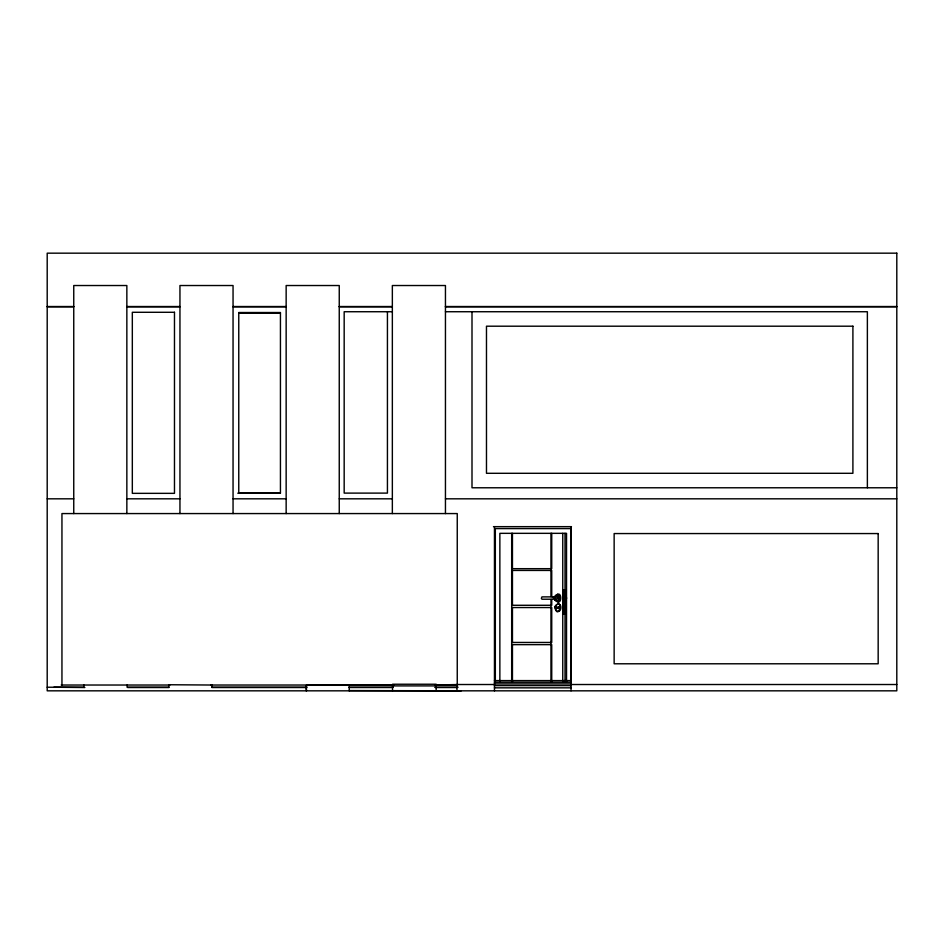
<?xml version="1.0" encoding="UTF-8"?>
<svg xmlns="http://www.w3.org/2000/svg" width="944" height="944" viewBox="0 0 944 944"><rect width="100%" height="100%" fill="white"/><g stroke="black" fill="none" stroke-linecap="round" stroke-linejoin="round"><path stroke-width="1.42" d="M555.45 606.744L555.733 609.541M554.364 597.292C557.916 589.788 561.456 604.195 554.966 600.16M554.635 597.104C563.013 585.835 562.636 610.638 554.364 598.826M555.178 597.292L555.414 596.573M555.355 607.523L559.78 606.992L559.78 608.432M553.219 597.045L553.349 599.216L541.962 599.216L541.349 598.354L541.962 596.891L553.349 596.891M555.733 596.219L556.193 595.452M555.733 605.859L556.193 605.092M555.78 595.959L557.491 594.496M556.158 597.045C558.14 596.101 557.656 600.419 555.969 598.874M558.175 601.611C561.291 600.408 560.925 594.696 557.42 594.366M556.795 604.514C563.084 601.517 561.562 615.193 556.193 610.308M556.818 595.192C560.653 594.331 560.653 601.776 556.818 600.927M556.724 606.968L556.724 608.455M558.813 608.455L558.813 606.968M565.149 599.216L566.707 598.059L565.149 596.891M237.758 493.205L280.439 493.11L280.439 312.523L238.761 312.523L238.761 493.11L280.439 493.11M47.2 306.529L73.75 306.529M126.85 306.529L179.95 306.529M233.05 306.529L286.15 306.529M339.25 306.529L392.35 306.529M445.45 306.529L896.8 306.529M47.2 306.812L73.75 306.812M126.85 306.812L179.95 306.812M233.05 306.812L286.15 306.812M339.25 306.812L392.35 306.812M445.45 306.812L896.8 306.812M392.35 311.732L344.171 311.732L344.171 493.11L387.429 493.11L387.429 311.732M445.45 311.732L867.371 311.732L867.371 487.777M238.761 313.125L280.439 313.125M896.8 487.777L472 487.777L472 311.732M47.2 498.821L73.75 498.821M126.85 498.821L179.95 498.821M233.05 498.821L286.15 498.821M339.25 498.821L392.35 498.821M445.45 498.821L896.8 498.821M493.476 526.658L571.45 526.658M511.672 568.677L551.733 568.677L551.733 533.336M511.672 570.436L551.733 570.436L551.733 596.573M511.672 605.281L551.733 605.281L551.733 599.475M511.672 607.547L551.733 607.547L551.733 642.451L511.672 642.451M559.627 608.455L555.355 607.901M511.672 644.646L551.733 644.646L551.733 681.757M494.455 680.6L571.037 680.6M494.455 682.252L571.037 682.252M494.455 683.916L571.037 683.916M494.455 684.518L456.967 684.518L456.967 690.831M571.037 684.518L896.8 684.518M61.183 685.025L169.944 685.025M210.925 685.025L393.825 685.025M435.125 685.025L457.958 684.518M306.458 685.297L392.598 685.297M435.314 685.297L456.967 685.297M494.455 685.627L571.037 685.627M392.598 685.899L436.163 685.899M47.2 687.232L83.91 687.232L83.91 685.025M168.87 687.232L127.074 687.232L127.121 685.025M211.857 687.232L307.012 687.232M349.197 687.232L392.893 687.232M435.125 687.232L458.076 687.232M84.866 687.515L53.914 687.232M127.605 687.515L168.87 687.515L168.87 684.742L211.857 685.025M211.857 687.515L306.458 687.515M349.197 687.515L392.893 687.515M435.125 687.515L457.25 687.515M494.455 687.834L571.037 687.834M349.197 690.548L461.238 690.831M558.234 601.741L555.78 600.16M555.733 599.9L556.193 600.667M555.178 598.826L555.414 599.534M554.635 599.015L554.919 599.9M571.061 681.757L571.061 528.593L495.329 528.593L495.329 681.757M571.037 526.658L571.037 690.831M566.53 681.757L566.53 533.336L499.86 533.336L499.86 681.757M565.019 533.336L565.019 681.757M563.71 589.988L563.71 613.742M562.754 533.336L562.754 681.757M550.954 533.336L550.954 596.573M550.954 599.475L550.954 681.757M512.45 533.336L512.45 568.677M512.45 570.436L512.45 605.281M512.45 607.547L512.45 642.451M512.45 644.646L512.45 681.757M511.672 533.336L511.672 681.757M494.455 526.658L494.455 690.831M457.25 687.232L457.25 513.571L61.95 513.571L61.95 685.025M445.45 513.571L445.45 285.525L392.35 285.525L392.35 513.571M436.163 690.831L436.163 684.235L392.598 684.235L392.515 690.831M349.197 685.025L349.197 690.831M339.25 513.571L339.25 285.525L286.15 285.525L286.15 513.571M306.458 685.025L306.458 690.831M306.257 687.232L306.257 690.831M233.05 513.571L233.05 285.525L179.95 285.525L179.95 513.571M212.046 685.025L212.046 687.232M126.85 513.571L126.85 285.525L73.75 285.525L73.75 513.571M554.635 606.744C558.47 622.462 564.5 595.629 554.635 606.744M896.8 253.169L47.2 253.169L47.2 690.831L896.8 690.831L896.8 253.169M174.475 312.287L132.325 312.287L132.325 493.346L174.475 493.346L174.475 312.287M852.904 326.199L486.479 326.199L486.479 473.298L852.904 473.298L852.904 326.199M878.168 533.561L614.143 533.561L614.143 663.785L878.168 663.785L878.168 533.561M565.149 589.988L563.19 589.988L563.19 613.742L565.149 613.742L565.149 589.988M565.928 596.903L563.922 596.903L563.922 599.877L565.928 599.877L565.928 596.903"/></g></svg>
